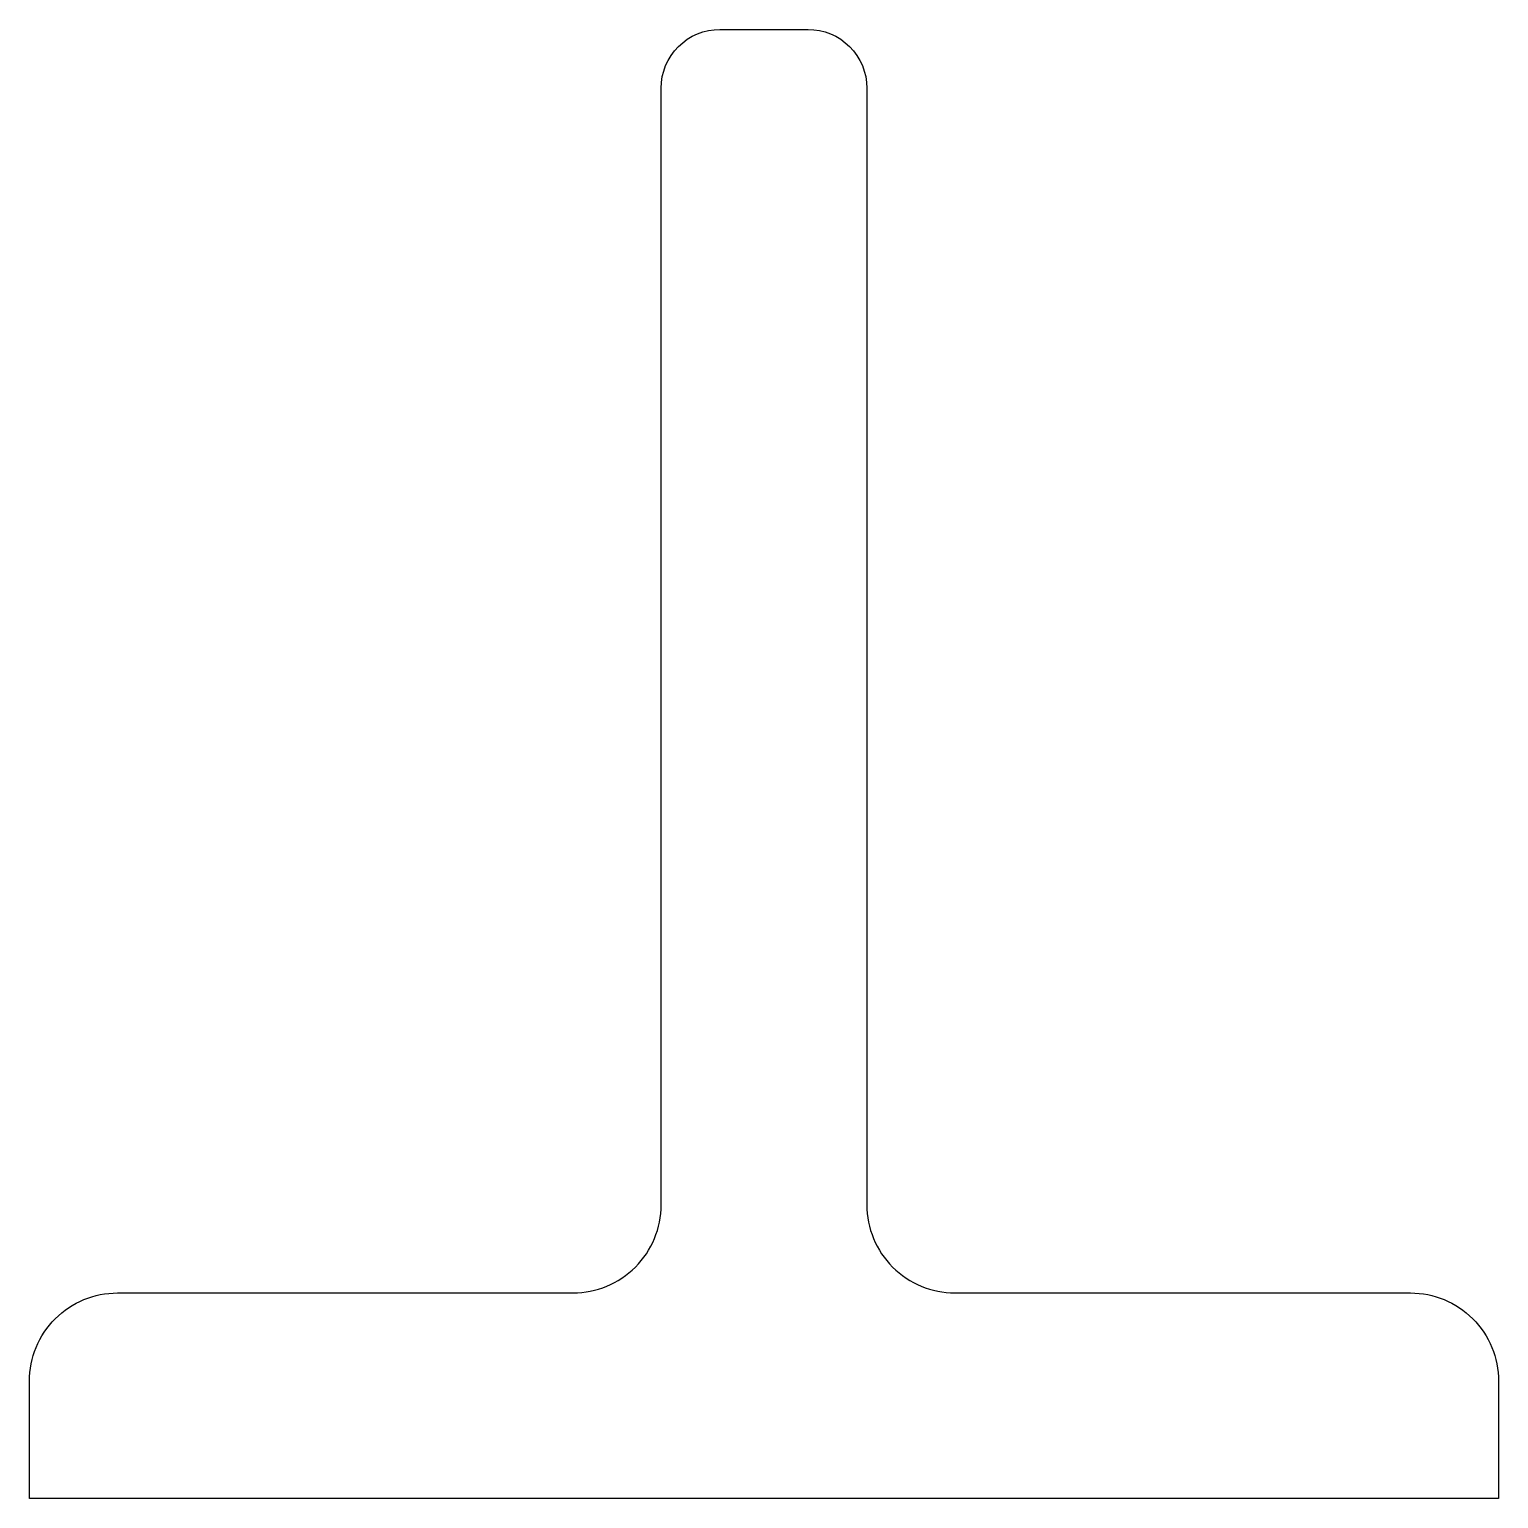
# Model space of a CAD drawing. Extents: x -12.5 to 12.5, y 0 to 25.
import ezdxf

# ---------------------------------------------------------------- set-up
doc = ezdxf.new("R2010")
doc.units = 0

msp = doc.modelspace()

# ---------------------------------------------------------------- linework, layer by layer
msp.add_lwpolyline([(-1.75, 24, -0.414214), (-0.75, 25), (0.75, 25, -0.414214), (1.75, 24), (1.75, 5, 0.414214), (3.25, 3.5), (11, 3.5, -0.414214), (12.5, 2), (12.5, 0), (-12.5, 0), (-12.5, 2, -0.414214), (-11, 3.5), (-3.25, 3.5, 0.414214), (-1.75, 5)], format="xyb", close=True)

doc.saveas('drawing.dxf')
